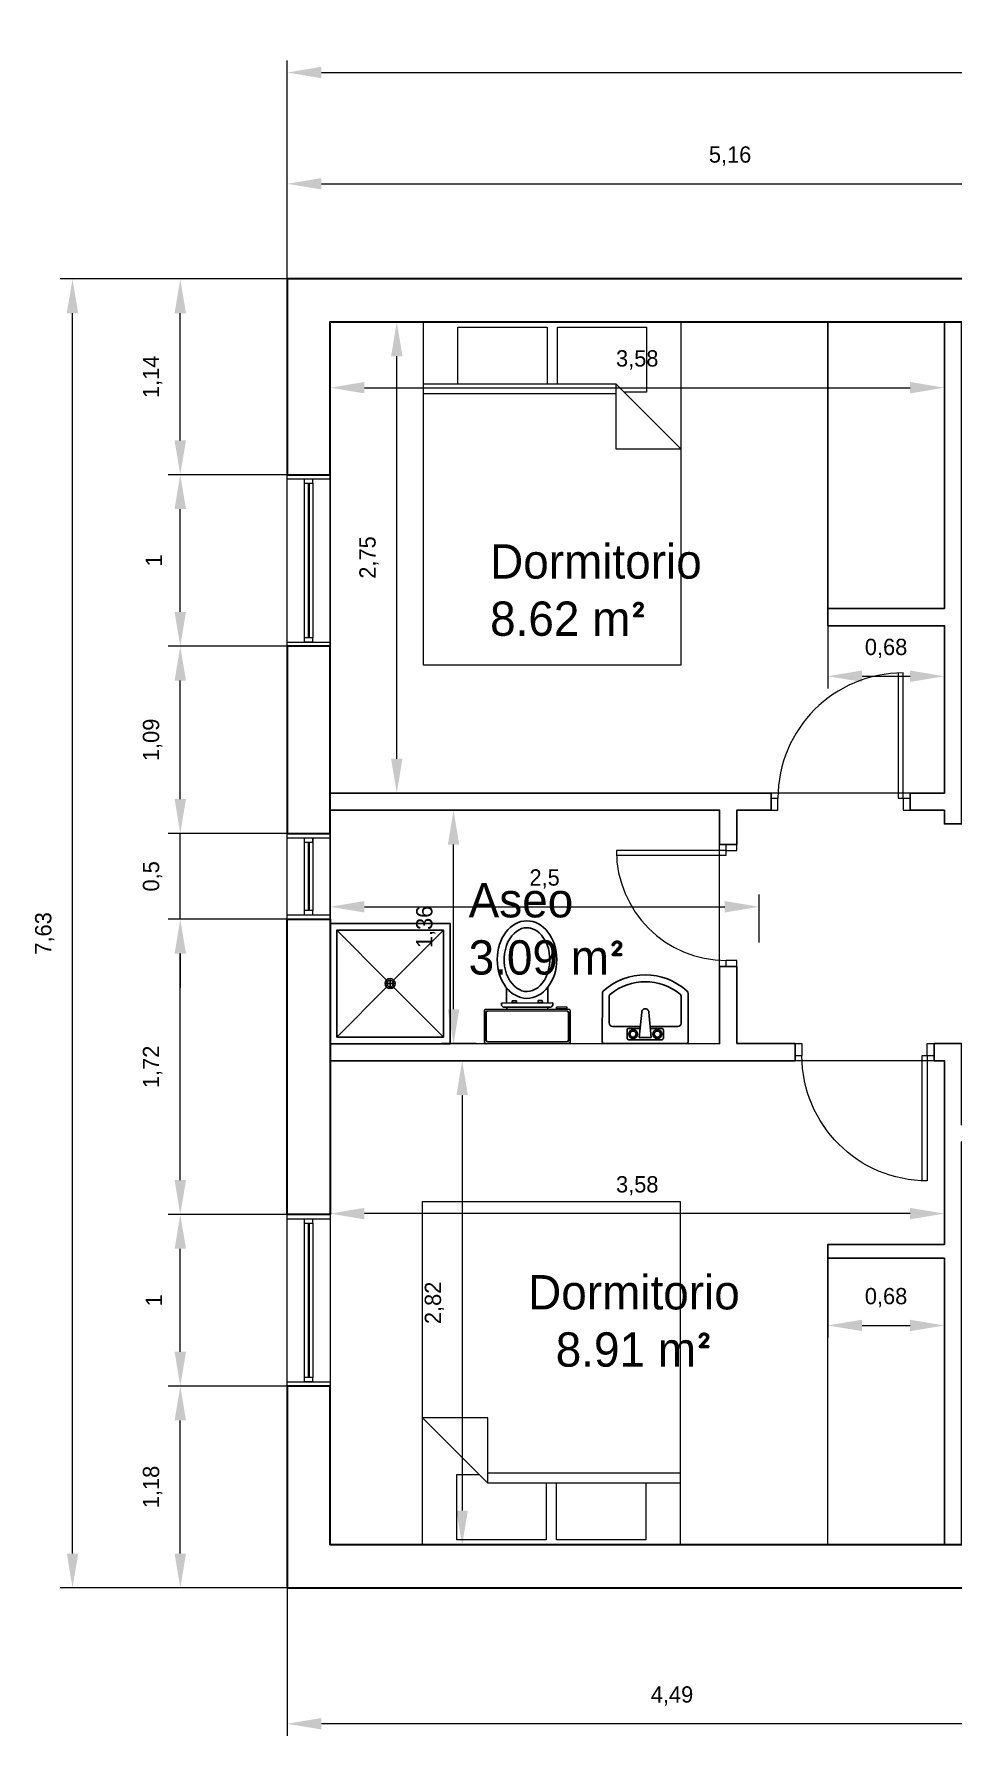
# Model space of a CAD drawing. Header units: millimetres. Extents: x 184.7 to 199.6, y 175 to 184.9.
# Drawn here: x 184.73 to 190.08, y 174.99 to 184.91 of the extents above; entities that cross this region are included whole.
import ezdxf

# ---------------------------------------------------------------- set-up
doc = ezdxf.new("R2010")
doc.units = ezdxf.units.MM
for name, color, linetype, lineweight in [('cotas', 1, 'Continuous', 5), ('ladrilloVisto', 18, 'Continuous', 30), ('Muebles', 6, 'Continuous', 20), ('polilinea', 102, 'Continuous', 5), ('Puertas', 30, 'Continuous', 20), ('Ventanas', 3, 'Continuous', 5)]:
    doc.layers.add(name, color=color, linetype=linetype, lineweight=lineweight)
doc.layers.add('sanitarios', color=140, linetype='Continuous')
doc.layers.add('tabiqueInterior', color=18, linetype='Continuous')
doc.styles.add('ATTR', font='romans.shx', dxfattribs={"width": 0.8, "height": 1.2})
doc.dimstyles.new('ISO-25', dxfattribs={"dimtxt": 0.095, "dimasz": 0.2, "dimexe": 0.071, "dimexo": 0, "dimgap": 0.1065, "dimtad": 1, "dimtoh": 1, "dimtxsty": 'Standard', "dimcen": 1, "dimclrd": 1, "dimclre": 1, "dimclrt": 256, "dimadec": 0, "dimazin": 0, "dimtfac": 1, "dimtmove": 0, "dimatfit": 3, "dimldrblk": 'OBLIQUE', "dimfxl": 1, "dimlwd": 5, "dimlwe": 0, "dimarcsym": 0})

# ---------------------------------------------------------------- blocks, each defined once
blk = doc.blocks.new('ventana 1.00')
for p, q in [((0, -0.075), (0, 0.175)), ((0, 0.175), (1, 0.175)), ((0.025, 0.175), (0.0251, -0.075)), ((0.9749, 0.175), (0.975, -0.075)), ((1, -0.075), (1, 0.175)), ((0.05, 0.075), (0.025, 0.075)), ((0.0251, 0.025), (0.025, 0.075)), ((0.0251, 0.025), (0.05, 0.025)), ((0.95, 0.075), (0.05, 0.075)), ((0.05, 0.025), (0.05, 0.075)), ((0.95, 0.0532), (0.05, 0.0532)), ((0.95, 0.0468), (0.05, 0.0468)), ((0.95, 0.025), (0.05, 0.025)), ((0.95, 0.075), (0.95, 0.025)), ((0.975, 0.075), (0.95, 0.075)), ((0.95, 0.025), (0.975, 0.025)), ((1, -0.075), (0, -0.075))]:
    blk.add_line(p, q)
blk = doc.blocks.new('ventana 0.50')
at = {"layer": 'Ventanas', "ltscale": 0.01}
for p, q in [((0, 0.175), (0.5, 0.175)), ((0, 0.175), (0.0001, -0.075)), ((0.5001, -0.075), (0.5, 0.175)), ((0.475, 0.025), (0.45, 0.025)), ((0.0001, -0.075), (0.5001, -0.075)), ((0.5001, -0.075), (0.4751, -0.075))]:
    blk.add_line(p, q, dxfattribs=at)
at = {"layer": 'Ventanas'}
for p, q in [((0.025, 0.175), (0.0251, -0.075)), ((0.475, 0.1745), (0.4751, -0.075)), ((0.05, 0.075), (0.025, 0.075)), ((0.025, 0.025), (0.05, 0.025)), ((0.45, 0.075), (0.05, 0.075)), ((0.05, 0.025), (0.05, 0.075)), ((0.45, 0.0532), (0.05, 0.0532)), ((0.45, 0.0468), (0.05, 0.0468)), ((0.45, 0.025), (0.05, 0.025)), ((0.45, 0.075), (0.45, 0.025)), ((0.475, 0.075), (0.45, 0.075)), ((0.45, 0.025), (0.475, 0.025))]:
    blk.add_line(p, q, dxfattribs=at)
blk = doc.blocks.new('SERVICIO1')
at = {"layer": 'sanitarios'}
for p, q in [((-0.2132, 0.2299), (-0.202, 0.23)), ((-0.213, 0.1699), (-0.2132, 0.2299)), ((-0.202, 0.23), (-0.2018, 0.1699)), ((-0.1992, -0.2406), (-0.2008, 0.2394)), ((-0.0108, 0.25), (-0.1908, 0.2494)), ((-0.1893, -0.2306), (-0.1907, 0.2294)), ((-0.0208, 0.2399), (-0.1808, 0.2394)), ((-0.0093, -0.23), (-0.0107, 0.23)), ((0.0008, -0.24), (-0.0008, 0.24)), ((-0.2372, 0.1193), (-0.328, 0.1188)), ((-0.2229, 0.1493), (-0.2373, 0.1493)), ((-0.2363, -0.1507), (-0.2373, 0.1493)), ((-0.2129, 0.1393), (-0.2229, 0.1493)), ((-0.2018, 0.1699), (-0.213, 0.1699)), ((-0.2129, 0.1393), (-0.212, -0.1407)), ((-0.2004, 0.1194), (-0.2128, 0.1194)), ((-0.2502, 0.0871), (-0.238, 0.0872)), ((-0.2501, 0.0627), (-0.2502, 0.0871)), ((-0.238, 0.0628), (-0.2501, 0.0627)), ((-0.238, 0.0872), (-0.238, 0.0628)), ((-0.2497, -0.0643), (-0.2497, -0.0887)), ((-0.2375, -0.0643), (-0.2497, -0.0643)), ((-0.2497, -0.0887), (-0.2375, -0.0887)), ((-0.2375, -0.0887), (-0.2375, -0.0643)), ((-0.2364, -0.1207), (-0.3246, -0.1212)), ((-0.222, -0.1507), (-0.2363, -0.1507)), ((-0.222, -0.1507), (-0.212, -0.1407)), ((-0.1996, -0.1206), (-0.2121, -0.1206)), ((-0.0092, -0.25), (-0.1892, -0.2506)), ((-0.0192, -0.2401), (-0.1792, -0.2406))]:
    blk.add_line(p, q, dxfattribs=at)
for centre, start, end in [((-0.1908, 0.2394), 90.18427, 180.18427), ((-0.1807, 0.2294), 90.18427, 180.18427), ((-0.0207, 0.2299), 0.18427, 90.18427), ((-0.0108, 0.24), 0.18427, 90.18427), ((-0.1892, -0.2406), 180.18427, 270.18427), ((-0.1793, -0.2306), 180.18427, 270.18427), ((-0.0193, -0.2301), 270.18427, 0.18427), ((-0.0092, -0.24), 270.18427, 0.18427)]:
    blk.add_arc(centre, 0.01, start, end, dxfattribs=at)
blk.add_ellipse((-0.4893, -0.0025), major_axis=(-0.2259, 0), ratio=0.766867, dxfattribs=at)
blk.add_open_spline([(-0.6752, -0.0025), (-0.6752, -0.0433), (-0.646, -0.0873), (-0.5382, -0.1392), (-0.463, -0.1426), (-0.347, -0.0997), (-0.3102, -0.0568), (-0.2983, 0.0247), (-0.3204, 0.069), (-0.4184, 0.1288), (-0.4924, 0.1388), (-0.6151, 0.1058), (-0.6593, 0.065), (-0.6739, 0.0155), (-0.6752, 0.0064), (-0.6752, -0.0025)], degree=3, knots=[0, 0, 0, 0, 1.010051, 1.010051, 2.020101, 2.020101, 3.030152, 3.030152, 4.040202, 4.040202, 5.050253, 5.050253, 6.060304, 6.060304, 6.283185, 6.283185, 6.283185, 6.283185], dxfattribs=at)
blk = doc.blocks.new('lavamanos')
at = {"layer": 'sanitarios'}
for p, q in [((-0.0097, 0.25), (-0.291, 0.2503)), ((-0.119, 0.2101), (-0.2726, 0.2103)), ((-0.0003, -0.24), (0.0003, 0.24)), ((-0.1, 0.0284), (-0.0998, 0.1901)), ((-0.1002, -0.1899), (-0.1, -0.028)), ((-0.0103, -0.25), (-0.2916, -0.2497)), ((-0.1202, -0.2099), (-0.2731, -0.2097))]:
    blk.add_line(p, q, dxfattribs=at)
blk.add_lwpolyline([(-0.0878, -0.0292), (-0.0878, -0.0963, 0.414214), (-0.0781, -0.106), (-0.0322, -0.106, 0.414214), (-0.0225, -0.0963), (-0.0225, 0.0963, 0.414214), (-0.0322, 0.106), (-0.0781, 0.106, 0.414214), (-0.0878, 0.0963), (-0.0878, 0.0295)], format="xyb", dxfattribs=at)
blk.add_lwpolyline([(-0.1827, 0.0207), (-0.0354, 0.0344), (-0.0354, -0.0344), (-0.1828, -0.0198)], dxfattribs=at)
for centre, radius in [((-0.0551, 0.0705), 0.0257), ((-0.0551, 0.0705), 0.0178), ((-0.0551, -0.0705), 0.0257), ((-0.0551, -0.0705), 0.0178)]:
    blk.add_circle(centre, radius, dxfattribs=at)
for centre, radius, start, end in [((-0.0375, 0), 0.3625, 137.74417, 222.11514), ((-0.0375, 0), 0.3225, 141.01963, 218.83968), ((-0.291, 0.2303), 0.02, 89.92966, 137.74417), ((-0.2727, 0.1903), 0.02, 89.92966, 141.01963), ((-0.1198, 0.1901), 0.02, 359.92966, 89.92966), ((-0.0097, 0.24), 0.01, 359.92966, 89.92966), ((-0.1828, 0.0005), 0.0203, 89.87497, 269.87497), ((-0.1202, -0.1899), 0.02, 269.92966, 359.92966), ((-0.2916, -0.2297), 0.02, 222.11514, 269.92966), ((-0.2731, -0.1897), 0.02, 218.83968, 269.92966), ((-0.0103, -0.24), 0.01, 269.92966, 359.92966)]:
    blk.add_arc(centre, radius, start, end, dxfattribs=at)
blk = doc.blocks.new('Bed - Queen')
at = {"linetype": 'Continuous'}
for p, q in [((0, -80.00003), (0, 0)), ((0, 0), (59.99999, 0)), ((59.99999, 0), (59.99999, -80.00003)), ((7.99999, -1.2), (28.79998, -1.2)), ((7.99999, -14.4), (7.99999, -1.2)), ((28.79998, -1.2), (28.79998, -14.4)), ((31.19999, -1.2), (51.99999, -1.2)), ((31.19999, -14.4), (31.19999, -1.2)), ((51.99999, -1.2), (51.99999, -16.4)), ((0, -14.4), (44.8, -14.4)), ((59.99999, -29.6), (44.8, -14.4)), ((44.8, -14.4), (44.8, -29.6)), ((44.8, -16.8), (0, -16.8)), ((51.99999, -16.4), (46.79936, -16.4)), ((44.8, -29.6), (59.99999, -29.6)), ((59.99999, -80.00003), (0, -80.00003))]:
    blk.add_line(p, q, dxfattribs=at)
blk = doc.blocks.new('36X36 Single Shower Stall PV')
for p, q in [((2, -2), (16.9557, -16.9557)), ((19.0558, -16.9443), (33.9999, -2)), ((2, -34), (16.9402, -19.0598)), ((19, -18), (17, -18)), ((18, -19), (18, -17)), ((19.0635, -19.0634), (33.9999, -34))]:
    blk.add_line(p, q)
for points in [[(0, -36), (0, 0), (35.9999, 0), (35.9999, -36)], [(2, -34), (2, -2), (33.9999, -2), (33.9999, -34)]]:
    blk.add_lwpolyline(points, close=True)
for radius in [1.5, 1]:
    blk.add_circle((18, -18), radius)
at = {"style": 'ATTR', "width": 0.8, "flags": 9}
blk.add_attdef('ESTCODE', (0, 0), '', height=0.000000923, dxfattribs=at)
blk = doc.blocks.new('ducha_36x36-2d-planta')
blk.add_blockref('36X36 Single Shower Stall PV', (235.96, 189.39))
blk = doc.blocks.new('*D28')
at = {"layer": 'cotas', "color": 1, "lineweight": 0, "ltscale": 0.01}
for p, q in [((186.2011, 183.4813), (184.8792, 183.4813)), ((186.2011, 175.8563), (184.8792, 175.8563))]:
    blk.add_line(p, q, dxfattribs=at)
at = {"layer": 'cotas', "color": 1, "lineweight": 5, "ltscale": 0.01}
blk.add_line((184.9502, 176.0563), (184.9502, 183.2813), dxfattribs=at)
at = {"layer": 'cotas', "color": 1, "ltscale": 0.01}
for points in [[(184.9169, 183.2813), (184.9835, 183.2813), (184.9502, 183.4813)], [(184.9169, 176.0563), (184.9835, 176.0563), (184.9502, 175.8563)]]:
    blk.add_solid(points, dxfattribs=at)
at = {"layer": 'Defpoints', "color": 0, "ltscale": 0.01}
for p in [(184.9502, 183.4813), (186.2011, 183.4813), (186.2011, 175.8563)]:
    blk.add_point(p, dxfattribs=at)
at = {"layer": 'cotas', "ltscale": 0.01, "insert": (184.7883, 179.6688), "char_height": 0.095, "attachment_point": 5, "rotation": 90}
blk.add_mtext('7,63', dxfattribs=at)
blk = doc.blocks.new('_Oblique')
at = {"layer": 'ladrilloVisto', "color": 0, "lineweight": -2}
blk.add_line((-0.5, -0.5), (0.5, 0.5), dxfattribs=at)
blk = doc.blocks.new('*D29')
at = {"layer": 'cotas', "color": 1, "lineweight": 0, "ltscale": 0.01}
for p, q in [((186.2011, 177.0313), (185.5073, 177.0313)), ((186.2011, 175.8563), (185.5073, 175.8563))]:
    blk.add_line(p, q, dxfattribs=at)
at = {"layer": 'cotas', "color": 1, "lineweight": 5, "ltscale": 0.01}
blk.add_line((185.5783, 176.0563), (185.5783, 176.8313), dxfattribs=at)
at = {"layer": 'cotas', "color": 1, "ltscale": 0.01}
for points in [[(185.545, 176.8313), (185.6116, 176.8313), (185.5783, 177.0313)], [(185.545, 176.0563), (185.6116, 176.0563), (185.5783, 175.8563)]]:
    blk.add_solid(points, dxfattribs=at)
at = {"layer": 'Defpoints', "color": 0, "ltscale": 0.01}
for p in [(185.5783, 177.0313), (186.2011, 177.0313), (186.2011, 175.8563)]:
    blk.add_point(p, dxfattribs=at)
at = {"layer": 'cotas', "ltscale": 0.01, "insert": (185.4164, 176.4438), "char_height": 0.095, "attachment_point": 5, "rotation": 90}
blk.add_mtext('1,18', dxfattribs=at)
blk = doc.blocks.new('*D30')
at = {"layer": 'cotas', "color": 1, "lineweight": 0, "ltscale": 0.01}
for p, q in [((186.2011, 178.0313), (185.5073, 178.0313)), ((186.2011, 177.0313), (185.5073, 177.0313))]:
    blk.add_line(p, q, dxfattribs=at)
at = {"layer": 'cotas', "color": 1, "lineweight": 5, "ltscale": 0.01}
blk.add_line((185.5783, 177.2313), (185.5783, 177.8313), dxfattribs=at)
at = {"layer": 'cotas', "color": 1, "ltscale": 0.01}
for points in [[(185.545, 177.8313), (185.6116, 177.8313), (185.5783, 178.0313)], [(185.545, 177.2313), (185.6116, 177.2313), (185.5783, 177.0313)]]:
    blk.add_solid(points, dxfattribs=at)
at = {"layer": 'Defpoints', "color": 0, "ltscale": 0.01}
for p in [(185.5783, 178.0313), (186.2011, 178.0313), (186.2011, 177.0313)]:
    blk.add_point(p, dxfattribs=at)
at = {"layer": 'cotas', "ltscale": 0.01, "insert": (185.4243, 177.5313), "char_height": 0.095, "attachment_point": 5, "rotation": 90}
blk.add_mtext('1', dxfattribs=at)
blk = doc.blocks.new('*D31')
at = {"layer": 'cotas', "color": 1, "lineweight": 0, "ltscale": 0.01}
for p, q in [((186.2011, 179.7513), (185.5073, 179.7513)), ((186.2011, 178.0313), (185.5073, 178.0313))]:
    blk.add_line(p, q, dxfattribs=at)
at = {"layer": 'cotas', "color": 1, "lineweight": 5, "ltscale": 0.01}
blk.add_line((185.5783, 178.2313), (185.5783, 179.5513), dxfattribs=at)
at = {"layer": 'cotas', "color": 1, "ltscale": 0.01}
for points in [[(185.545, 179.5513), (185.6116, 179.5513), (185.5783, 179.7513)], [(185.545, 178.2313), (185.6116, 178.2313), (185.5783, 178.0313)]]:
    blk.add_solid(points, dxfattribs=at)
at = {"layer": 'Defpoints', "color": 0, "ltscale": 0.01}
for p in [(185.5783, 179.7513), (186.2011, 179.7513), (186.2011, 178.0313)]:
    blk.add_point(p, dxfattribs=at)
at = {"layer": 'cotas', "ltscale": 0.01, "insert": (185.4164, 178.8913), "char_height": 0.095, "attachment_point": 5, "rotation": 90}
blk.add_mtext('1,72', dxfattribs=at)
blk = doc.blocks.new('*D32')
at = {"layer": 'cotas', "color": 1, "lineweight": 5, "ltscale": 0.01}
for p, q in [((185.5783, 180.4513), (185.5783, 180.6513)), ((185.5783, 179.7513), (185.5783, 180.2513)), ((185.5783, 179.5513), (185.5783, 179.3513))]:
    blk.add_line(p, q, dxfattribs=at)
at = {"layer": 'cotas', "color": 1, "lineweight": 0, "ltscale": 0.01}
for p, q in [((186.2011, 180.2513), (185.5073, 180.2513)), ((186.2011, 179.7513), (185.5073, 179.7513))]:
    blk.add_line(p, q, dxfattribs=at)
at = {"layer": 'cotas', "color": 1, "ltscale": 0.01}
for points in [[(185.545, 180.4513), (185.6116, 180.4513), (185.5783, 180.2513)], [(185.545, 179.5513), (185.6116, 179.5513), (185.5783, 179.7513)]]:
    blk.add_solid(points, dxfattribs=at)
at = {"layer": 'Defpoints', "color": 0, "ltscale": 0.01}
for p in [(185.5783, 180.2513), (186.2011, 180.2513), (186.2011, 179.7513)]:
    blk.add_point(p, dxfattribs=at)
at = {"layer": 'cotas', "ltscale": 0.01, "insert": (185.4164, 180.0013), "char_height": 0.095, "attachment_point": 5, "rotation": 90}
blk.add_mtext('0,5', dxfattribs=at)
blk = doc.blocks.new('*D33')
at = {"layer": 'cotas', "color": 1, "lineweight": 0, "ltscale": 0.01}
for p, q in [((186.2011, 181.3413), (185.5073, 181.3413)), ((186.2011, 180.2513), (185.5073, 180.2513))]:
    blk.add_line(p, q, dxfattribs=at)
at = {"layer": 'cotas', "color": 1, "lineweight": 5, "ltscale": 0.01}
blk.add_line((185.5783, 180.4513), (185.5783, 181.1413), dxfattribs=at)
at = {"layer": 'cotas', "color": 1, "ltscale": 0.01}
for points in [[(185.545, 181.1413), (185.6116, 181.1413), (185.5783, 181.3413)], [(185.545, 180.4513), (185.6116, 180.4513), (185.5783, 180.2513)]]:
    blk.add_solid(points, dxfattribs=at)
at = {"layer": 'Defpoints', "color": 0, "ltscale": 0.01}
for p in [(185.5783, 181.3413), (186.2011, 181.3413), (186.2011, 180.2513)]:
    blk.add_point(p, dxfattribs=at)
at = {"layer": 'cotas', "ltscale": 0.01, "insert": (185.4164, 180.7963), "char_height": 0.095, "attachment_point": 5, "rotation": 90}
blk.add_mtext('1,09', dxfattribs=at)
blk = doc.blocks.new('*D34')
at = {"layer": 'cotas', "color": 1, "lineweight": 0, "ltscale": 0.01}
for p, q in [((186.2011, 182.3413), (185.5073, 182.3413)), ((186.2011, 181.3413), (185.5073, 181.3413))]:
    blk.add_line(p, q, dxfattribs=at)
at = {"layer": 'cotas', "color": 1, "lineweight": 5, "ltscale": 0.01}
blk.add_line((185.5783, 181.5413), (185.5783, 182.1413), dxfattribs=at)
at = {"layer": 'cotas', "color": 1, "ltscale": 0.01}
for points in [[(185.545, 182.1413), (185.6116, 182.1413), (185.5783, 182.3413)], [(185.545, 181.5413), (185.6116, 181.5413), (185.5783, 181.3413)]]:
    blk.add_solid(points, dxfattribs=at)
at = {"layer": 'Defpoints', "color": 0, "ltscale": 0.01}
for p in [(185.5783, 182.3413), (186.2011, 182.3413), (186.2011, 181.3413)]:
    blk.add_point(p, dxfattribs=at)
at = {"layer": 'cotas', "ltscale": 0.01, "insert": (185.4243, 181.8413), "char_height": 0.095, "attachment_point": 5, "rotation": 90}
blk.add_mtext('1', dxfattribs=at)
blk = doc.blocks.new('*D35')
at = {"layer": 'cotas', "color": 1, "lineweight": 0, "ltscale": 0.01}
for p, q in [((186.2011, 183.4813), (185.5073, 183.4813)), ((186.2011, 182.3413), (185.5073, 182.3413))]:
    blk.add_line(p, q, dxfattribs=at)
at = {"layer": 'cotas', "color": 1, "lineweight": 5, "ltscale": 0.01}
blk.add_line((185.5783, 182.5413), (185.5783, 183.2813), dxfattribs=at)
at = {"layer": 'cotas', "color": 1, "ltscale": 0.01}
for points in [[(185.545, 183.2813), (185.6116, 183.2813), (185.5783, 183.4813)], [(185.545, 182.5413), (185.6116, 182.5413), (185.5783, 182.3413)]]:
    blk.add_solid(points, dxfattribs=at)
at = {"layer": 'Defpoints', "color": 0, "ltscale": 0.01}
for p in [(185.5783, 183.4813), (186.2011, 183.4813), (186.2011, 182.3413)]:
    blk.add_point(p, dxfattribs=at)
at = {"layer": 'cotas', "ltscale": 0.01, "insert": (185.4164, 182.9113), "char_height": 0.095, "attachment_point": 5, "rotation": 90}
blk.add_mtext('1,14', dxfattribs=at)
blk = doc.blocks.new('*D36')
at = {"layer": 'cotas', "color": 1, "lineweight": 0, "ltscale": 0.01}
for p, q in [((186.2011, 183.4813), (186.2011, 184.7551)), ((196.6264, 183.4813), (196.6264, 184.7551))]:
    blk.add_line(p, q, dxfattribs=at)
at = {"layer": 'cotas', "color": 1, "lineweight": 5, "ltscale": 0.01}
blk.add_line((186.4011, 184.6841), (196.4264, 184.6841), dxfattribs=at)
at = {"layer": 'cotas', "color": 1, "ltscale": 0.01}
for points in [[(186.4011, 184.7174), (186.4011, 184.6507), (186.2011, 184.6841)], [(196.4264, 184.7174), (196.4264, 184.6507), (196.6264, 184.6841)]]:
    blk.add_solid(points, dxfattribs=at)
at = {"layer": 'Defpoints', "color": 0, "ltscale": 0.01}
for p in [(196.6264, 184.6841), (186.2011, 183.4813), (196.6264, 183.4813)]:
    blk.add_point(p, dxfattribs=at)
at = {"layer": 'cotas', "ltscale": 0.01, "insert": (191.4138, 184.846), "char_height": 0.095, "attachment_point": 5}
blk.add_mtext('10,43', dxfattribs=at)
blk = doc.blocks.new('*D37')
at = {"layer": 'cotas', "color": 1, "lineweight": 0, "ltscale": 0.01}
for p, q in [((186.2011, 183.4813), (186.2011, 184.1068)), ((191.3637, 183.4813), (191.3637, 184.1068))]:
    blk.add_line(p, q, dxfattribs=at)
at = {"layer": 'cotas', "color": 1, "lineweight": 5, "ltscale": 0.01}
blk.add_line((186.4011, 184.0358), (191.1637, 184.0358), dxfattribs=at)
at = {"layer": 'cotas', "color": 1, "ltscale": 0.01}
for points in [[(186.4011, 184.0691), (186.4011, 184.0024), (186.2011, 184.0358)], [(191.1637, 184.0691), (191.1637, 184.0024), (191.3637, 184.0358)]]:
    blk.add_solid(points, dxfattribs=at)
at = {"layer": 'Defpoints', "color": 0, "ltscale": 0.01}
for p in [(191.3637, 184.0358), (186.2011, 183.4813), (191.3637, 183.4813)]:
    blk.add_point(p, dxfattribs=at)
at = {"layer": 'cotas', "ltscale": 0.01, "insert": (188.7824, 184.1977), "char_height": 0.095, "attachment_point": 5}
blk.add_mtext('5,16', dxfattribs=at)
blk = doc.blocks.new('*D50')
at = {"layer": 'cotas', "color": 1, "lineweight": 0, "ltscale": 0.01}
for p, q in [((186.2011, 175.8563), (186.2011, 174.9933)), ((190.6865, 175.8563), (190.6865, 174.9933))]:
    blk.add_line(p, q, dxfattribs=at)
at = {"layer": 'cotas', "color": 1, "lineweight": 5, "ltscale": 0.01}
blk.add_line((190.4865, 175.0643), (186.4011, 175.0643), dxfattribs=at)
at = {"layer": 'cotas', "color": 1, "ltscale": 0.01}
for points in [[(186.4011, 175.0977), (186.4011, 175.031), (186.2011, 175.0643)], [(190.4865, 175.0977), (190.4865, 175.031), (190.6865, 175.0643)]]:
    blk.add_solid(points, dxfattribs=at)
at = {"layer": 'Defpoints', "color": 0, "ltscale": 0.01}
for p in [(186.2011, 175.8563), (190.6865, 175.8563), (186.2011, 175.0643)]:
    blk.add_point(p, dxfattribs=at)
at = {"layer": 'cotas', "ltscale": 0.01, "insert": (188.4438, 175.2263), "char_height": 0.095, "attachment_point": 5}
blk.add_mtext('4,49', dxfattribs=at)
blk = doc.blocks.new('P. habit')
for p, q in [((-0.07, -0.07), (-0.07, 0)), ((0, 0), (-0.07, 0)), ((0, -0.04), (0, 0)), ((-0.07, -0.04), (-0.8, -0.04)), ((-0.8, -0.04), (-0.7988, -0.07)), ((-0.7988, -0.07), (-0.07, -0.07)), ((-0.07, -0.04), (0, -0.04)), ((0, -0.77), (-0.07, -0.77)), ((-0.07, -0.81), (-0.07, -0.77)), ((0, -0.81), (0, -0.77)), ((-0.07, -0.81), (0, -0.81))]:
    blk.add_line(p, q)
blk.add_arc((-0.07, -0.04), 0.73, 180, 270)
blk = doc.blocks.new('P. baño')
for p, q in [((-0.0614, -0.0613), (-0.0614, 0)), ((0, 0), (-0.0614, 0)), ((0, -0.0351), (0, 0)), ((-0.0614, -0.0351), (-0.7012, -0.0351)), ((-0.7012, -0.0351), (-0.7002, -0.0613)), ((-0.7002, -0.0613), (-0.0614, -0.0613)), ((-0.0614, -0.0351), (0, -0.0351)), ((0, -0.6749), (-0.0614, -0.6749)), ((-0.0614, -0.71), (-0.0614, -0.6749)), ((0, -0.71), (0, -0.6749)), ((-0.0614, -0.71), (0, -0.71))]:
    blk.add_line(p, q)
blk.add_arc((-0.0614, -0.0351), 0.6399, 180, 270)
blk = doc.blocks.new('armarioEmpotrado')
at = {"layer": 'Muebles'}
blk.add_line((188.8983, 176.5586), (188.8983, 178.2286), dxfattribs=at)
at = {"layer": 'Muebles', "ltscale": 0.01}
for p, q in [((188.8983, 178.2286), (189.5783, 178.2286)), ((189.5783, 178.2286), (189.5783, 176.5586)), ((189.5783, 176.5586), (188.8983, 176.5586))]:
    blk.add_line(p, q, dxfattribs=at)
blk = doc.blocks.new('*D57')
at = {"layer": 'cotas', "color": 1, "lineweight": 0, "ltscale": 0.01}
for p, q in [((186.4511, 182.7863), (186.4511, 182.919)), ((190.0311, 182.7863), (190.0311, 182.919))]:
    blk.add_line(p, q, dxfattribs=at)
at = {"layer": 'cotas', "color": 1, "lineweight": 5, "ltscale": 0.01}
blk.add_line((186.6511, 182.848), (189.8311, 182.848), dxfattribs=at)
at = {"layer": 'cotas', "color": 1, "ltscale": 0.01}
for points in [[(186.6511, 182.8813), (186.6511, 182.8147), (186.4511, 182.848)], [(189.8311, 182.8813), (189.8311, 182.8147), (190.0311, 182.848)]]:
    blk.add_solid(points, dxfattribs=at)
at = {"layer": 'Defpoints', "color": 0, "ltscale": 0.01}
for p in [(190.0311, 182.848), (186.4511, 182.7863), (190.0311, 182.7863)]:
    blk.add_point(p, dxfattribs=at)
at = {"layer": 'cotas', "ltscale": 0.01, "insert": (188.2411, 183.0099), "char_height": 0.095, "attachment_point": 5}
blk.add_mtext('3,58', dxfattribs=at)
blk = doc.blocks.new('*D58')
at = {"layer": 'cotas', "color": 1, "lineweight": 0, "ltscale": 0.01}
for p, q in [((186.8399, 183.2313), (186.7689, 183.2313)), ((186.8399, 180.4863), (186.7689, 180.4863))]:
    blk.add_line(p, q, dxfattribs=at)
at = {"layer": 'cotas', "color": 1, "lineweight": 5, "ltscale": 0.01}
blk.add_line((186.8399, 180.6863), (186.8399, 183.0313), dxfattribs=at)
at = {"layer": 'cotas', "color": 1, "ltscale": 0.01}
for points in [[(186.8065, 183.0313), (186.8732, 183.0313), (186.8399, 183.2313)], [(186.8065, 180.6863), (186.8732, 180.6863), (186.8399, 180.4863)]]:
    blk.add_solid(points, dxfattribs=at)
at = {"layer": 'Defpoints', "color": 0, "ltscale": 0.01}
for p in [(186.8399, 183.2313), (186.8399, 183.2313), (186.8399, 180.4863)]:
    blk.add_point(p, dxfattribs=at)
at = {"layer": 'cotas', "ltscale": 0.01, "insert": (186.678, 181.8588), "char_height": 0.095, "attachment_point": 5, "rotation": 90}
blk.add_mtext('2,75', dxfattribs=at)
blk = doc.blocks.new('*D59')
at = {"layer": 'cotas', "color": 1, "lineweight": 0, "ltscale": 0.01}
for p, q in [((189.3511, 181.4613), (189.3511, 181.0962)), ((190.0311, 181.4613), (190.0311, 181.0962))]:
    blk.add_line(p, q, dxfattribs=at)
at = {"layer": 'cotas', "color": 1, "lineweight": 5, "ltscale": 0.01}
blk.add_line((189.5511, 181.1672), (189.8311, 181.1672), dxfattribs=at)
at = {"layer": 'cotas', "color": 1, "ltscale": 0.01}
for points in [[(189.5511, 181.2005), (189.5511, 181.1339), (189.3511, 181.1672)], [(189.8311, 181.2005), (189.8311, 181.1339), (190.0311, 181.1672)]]:
    blk.add_solid(points, dxfattribs=at)
at = {"layer": 'Defpoints', "color": 0, "ltscale": 0.01}
for p in [(189.3511, 181.4613), (190.0311, 181.4613), (190.0311, 181.1672)]:
    blk.add_point(p, dxfattribs=at)
at = {"layer": 'cotas', "ltscale": 0.01, "insert": (189.6911, 181.3291), "char_height": 0.095, "attachment_point": 5}
blk.add_mtext('0,68', dxfattribs=at)
blk = doc.blocks.new('*D60')
at = {"layer": 'cotas', "color": 1, "lineweight": 0, "ltscale": 0.01}
for p, q in [((186.4511, 180.0014), (186.4511, 179.7529)), ((188.9515, 179.6163), (188.9515, 179.8949))]:
    blk.add_line(p, q, dxfattribs=at)
at = {"layer": 'cotas', "color": 1, "lineweight": 5, "ltscale": 0.01}
blk.add_line((186.6511, 179.8239), (188.7515, 179.8239), dxfattribs=at)
at = {"layer": 'cotas', "color": 1, "ltscale": 0.01}
for points in [[(186.6511, 179.8573), (186.6511, 179.7906), (186.4511, 179.8239)], [(188.7515, 179.8573), (188.7515, 179.7906), (188.9515, 179.8239)]]:
    blk.add_solid(points, dxfattribs=at)
at = {"layer": 'Defpoints', "color": 0, "ltscale": 0.01}
for p in [(186.4511, 180.0014), (188.9515, 179.8239), (188.9515, 179.6163)]:
    blk.add_point(p, dxfattribs=at)
at = {"layer": 'cotas', "ltscale": 0.01, "insert": (187.7013, 179.9858), "char_height": 0.095, "attachment_point": 5}
blk.add_mtext('2,5', dxfattribs=at)
blk = doc.blocks.new('*D61')
at = {"layer": 'cotas', "color": 1, "lineweight": 0, "ltscale": 0.01}
for p, q in [((187.3018, 180.3863), (187.0998, 180.3863)), ((187.3018, 179.0266), (187.0998, 179.0266))]:
    blk.add_line(p, q, dxfattribs=at)
at = {"layer": 'cotas', "color": 1, "lineweight": 5, "ltscale": 0.01}
blk.add_line((187.1708, 179.2266), (187.1708, 180.1863), dxfattribs=at)
at = {"layer": 'cotas', "color": 1, "ltscale": 0.01}
for points in [[(187.1374, 180.1863), (187.2041, 180.1863), (187.1708, 180.3863)], [(187.1374, 179.2266), (187.2041, 179.2266), (187.1708, 179.0266)]]:
    blk.add_solid(points, dxfattribs=at)
at = {"layer": 'Defpoints', "color": 0, "ltscale": 0.01}
for p in [(187.1708, 180.3863), (187.3018, 180.3863), (187.3018, 179.0266)]:
    blk.add_point(p, dxfattribs=at)
at = {"layer": 'cotas', "ltscale": 0.01, "insert": (187.0089, 179.7065), "char_height": 0.095, "attachment_point": 5, "rotation": 90}
blk.add_mtext('1,36', dxfattribs=at)
blk = doc.blocks.new('*D62')
at = {"layer": 'cotas', "color": 1, "lineweight": 0, "ltscale": 0.01}
for p, q in [((186.4511, 178.0364), (186.4511, 178.1074)), ((190.0311, 178.0364), (190.0311, 177.9654))]:
    blk.add_line(p, q, dxfattribs=at)
at = {"layer": 'cotas', "color": 1, "lineweight": 5, "ltscale": 0.01}
blk.add_line((189.8311, 178.0364), (186.6511, 178.0364), dxfattribs=at)
at = {"layer": 'cotas', "color": 1, "ltscale": 0.01}
for points in [[(186.6511, 178.0697), (186.6511, 178.003), (186.4511, 178.0364)], [(189.8311, 178.0697), (189.8311, 178.003), (190.0311, 178.0364)]]:
    blk.add_solid(points, dxfattribs=at)
at = {"layer": 'Defpoints', "color": 0, "ltscale": 0.01}
for p in [(186.4511, 178.0364), (186.4511, 178.0364), (190.0311, 178.0364)]:
    blk.add_point(p, dxfattribs=at)
at = {"layer": 'cotas', "ltscale": 0.01, "insert": (188.2411, 178.1983), "char_height": 0.095, "attachment_point": 5}
blk.add_mtext('3,58', dxfattribs=at)
blk = doc.blocks.new('*D63')
at = {"layer": 'cotas', "color": 1, "lineweight": 0, "ltscale": 0.01}
for p, q in [((187.2209, 178.9265), (187.1499, 178.9265)), ((187.2209, 176.1063), (187.1499, 176.1063))]:
    blk.add_line(p, q, dxfattribs=at)
at = {"layer": 'cotas', "color": 1, "lineweight": 5, "ltscale": 0.01}
blk.add_line((187.2209, 178.7265), (187.2209, 176.3063), dxfattribs=at)
at = {"layer": 'cotas', "color": 1, "ltscale": 0.01}
for points in [[(187.1876, 178.7265), (187.2543, 178.7265), (187.2209, 178.9265)], [(187.1876, 176.3063), (187.2543, 176.3063), (187.2209, 176.1063)]]:
    blk.add_solid(points, dxfattribs=at)
at = {"layer": 'Defpoints', "color": 0, "ltscale": 0.01}
for p in [(187.2209, 178.9265), (187.2209, 176.1063), (187.2209, 176.1063)]:
    blk.add_point(p, dxfattribs=at)
at = {"layer": 'cotas', "ltscale": 0.01, "insert": (187.059, 177.5164), "char_height": 0.095, "attachment_point": 5, "rotation": 90}
blk.add_mtext('2,82', dxfattribs=at)
blk = doc.blocks.new('*D64')
at = {"layer": 'cotas', "color": 1, "lineweight": 0, "ltscale": 0.01}
for p, q in [((189.3511, 177.7763), (189.3511, 177.314)), ((190.0311, 177.7763), (190.0311, 177.314))]:
    blk.add_line(p, q, dxfattribs=at)
at = {"layer": 'cotas', "color": 1, "lineweight": 5, "ltscale": 0.01}
blk.add_line((189.5511, 177.385), (189.8311, 177.385), dxfattribs=at)
at = {"layer": 'cotas', "color": 1, "ltscale": 0.01}
for points in [[(189.5511, 177.4183), (189.5511, 177.3517), (189.3511, 177.385)], [(189.8311, 177.4183), (189.8311, 177.3517), (190.0311, 177.385)]]:
    blk.add_solid(points, dxfattribs=at)
at = {"layer": 'Defpoints', "color": 0, "ltscale": 0.01}
for p in [(189.3511, 177.7763), (190.0311, 177.7763), (190.0311, 177.385)]:
    blk.add_point(p, dxfattribs=at)
at = {"layer": 'cotas', "ltscale": 0.01, "insert": (189.6911, 177.5469), "char_height": 0.095, "attachment_point": 5}
blk.add_mtext('0,68', dxfattribs=at)

msp = doc.modelspace()

# ---------------------------------------------------------------- linework, layer by layer
at = {"layer": 'ladrilloVisto', "ltscale": 0.01}
for points in [[(186.2011, 183.4813), (186.2011, 182.3413), (186.4511, 182.3413), (186.4511, 183.2313), (191.3637, 183.2313), (191.3637, 183.4813), (186.2011, 183.4813)], [(186.4511, 180.2513), (186.4511, 181.3413), (186.2011, 181.3413), (186.2011, 180.2513), (186.4511, 180.2513)], [(186.4511, 178.0313), (186.2011, 178.0313), (186.2011, 179.7513), (186.4511, 179.7513), (186.4511, 178.0313)]]:
    msp.add_lwpolyline(points, dxfattribs=at)
at = {"layer": 'ladrilloVisto'}
msp.add_lwpolyline([(186.4511, 177.0313), (186.2011, 177.0313), (186.2011, 175.8563), (190.6864, 175.8563), (190.6864, 176.1063), (186.4511, 176.1063)], close=True, dxfattribs=at)
at = {"layer": 'polilinea'}
for points in [[(186.4511, 183.2313), (189.3511, 183.2313), (189.3511, 182.2468), (189.3511, 181.5613), (189.3511, 181.4613), (190.0311, 181.4613), (190.0311, 180.4863), (186.4511, 180.4863), (186.4511, 183.2313)], [(186.4511, 180.3863), (186.4511, 179.0263), (188.7211, 179.0271), (188.7211, 180.3863), (186.4511, 180.3863)]]:
    msp.add_lwpolyline(points, dxfattribs=at)
msp.add_lwpolyline([(189.0247, 178.9271), (186.4511, 178.9262), (186.4511, 176.1063), (189.3511, 176.1063), (189.3511, 177.5451), (189.3511, 177.7763), (189.3511, 177.8563), (190.0311, 177.8563), (190.0311, 178.9272), (189.0247, 178.9271)], close=True, dxfattribs=at)
at = {"layer": 'tabiqueInterior'}
for points in [[(190.0311, 180.3063), (190.0311, 180.3863), (189.8311, 180.3863), (189.8311, 180.4863), (190.0311, 180.4863), (190.0311, 181.4613), (189.3511, 181.4613), (189.3511, 181.5613), (190.0311, 181.5613), (190.0311, 183.2313), (190.1311, 183.2313), (190.1311, 180.3063), (190.0311, 180.3063), (190.1011, 180.3063)], [(188.8211, 179.0271), (189.1611, 179.0272), (189.1611, 178.9271), (186.4511, 178.9262), (186.4511, 179.0263), (188.7211, 179.0271), (188.7211, 179.4763), (188.8211, 179.4763), (188.8211, 179.0271)], [(191.9651, 178.2543), (191.9651, 178.7763), (191.8651, 178.7763), (191.8651, 178.5543), (190.1311, 178.5543), (190.1311, 179.0272), (189.9711, 179.0272), (189.9711, 178.9272), (190.0311, 178.9272), (190.0311, 177.8563), (189.3511, 177.8563), (189.3511, 177.7763), (190.0311, 177.7763), (190.0311, 176.1063), (190.1311, 176.1063), (190.1311, 178.4543), (191.8651, 178.4543), (191.8651, 178.2543), (191.9651, 178.2543), (191.8737, 178.2543)]]:
    msp.add_lwpolyline(points, dxfattribs=at)
at = {"layer": 'tabiqueInterior', "ltscale": 0.01}
msp.add_lwpolyline([(189.0165, 180.3863), (188.8211, 180.3863), (189.0211, 180.3863), (189.0211, 180.4863), (186.4511, 180.4863), (186.4511, 180.3863), (188.7211, 180.3863), (188.7211, 180.1863), (188.8211, 180.1863), (188.8211, 180.3863)], dxfattribs=at)

# ---------------------------------------------------------------- block references
at = {"layer": 'Muebles', "xscale": 0.02500000416666736, "yscale": 0.02500000416666736, "zscale": 0.02500000416666736}
msp.add_blockref('Bed - Queen', (186.9957, 183.2313), dxfattribs=at)
at = {"layer": 'Muebles'}
for p in [(0.4528, 5.0027), (0.4528, -0.4523)]:
    msp.add_blockref('armarioEmpotrado', p, dxfattribs=at)
at = {"layer": 'Muebles', "xscale": 0.02500000416666736, "yscale": 0.02500000416666736, "zscale": 0.02500000416666736, "rotation": 180}
msp.add_blockref('Bed - Queen', (188.4903, 176.1063), dxfattribs=at)
at = {"layer": 'Puertas'}
for name, p, rotation in [('P. habit', (189.8311, 180.3863), 270), ('ventana 0.50', (186.3761, 179.7513), 90)]:
    msp.add_blockref(name, p, dxfattribs=dict(at, rotation=rotation))
at = {"layer": 'Puertas', "ltscale": 0.01}
msp.add_blockref('P. baño', (188.8211, 180.1863), dxfattribs=at)
at = {"layer": 'Puertas', "xscale": -1, "rotation": 270}
msp.add_blockref('P. habit', (189.9711, 179.0272), dxfattribs=at)
at = {"layer": 'sanitarios', "ltscale": 0.01, "xscale": 0.01944449832100619, "yscale": 0.01944449832100619, "zscale": 0.01944449832100619}
msp.add_blockref('ducha_36x36-2d-planta', (181.8629, 176.0438), dxfattribs=at)
at = {"layer": 'sanitarios', "rotation": 270}
for name, p in [('SERVICIO1', (187.6009, 179.027)), ('lavamanos', (188.2876, 179.027))]:
    msp.add_blockref(name, p, dxfattribs=at)
at = {"layer": 'Ventanas', "rotation": 90}
for p in [(186.3761, 181.3413), (186.3761, 177.0313)]:
    msp.add_blockref('ventana 1.00', p, dxfattribs=at)

# ---------------------------------------------------------------- texts
at = {"layer": 'polilinea', "ltscale": 0.01, "char_height": 0.2}
for s, insert, attachment_point in [('Dormitorio\\P8.62 m{\\fISOCPEUR|b0|i0|c0|p34;²}', (187.3836, 181.9358), 1), ('Aseo\\P3.09 m{\\fISOCPEUR|b0|i0|c0|p34;²}', (187.2586, 179.9622), 1), ('Dormitorio\\P8.91 m{\\fISOCPEUR|b0|i0|c0|p34;²}', (188.2219, 177.4101), 5)]:
    msp.add_mtext(s, dxfattribs=dict(at, insert=insert, attachment_point=attachment_point))

# ---------------------------------------------------------------- dimensions: what is measured, and where the dimension line sits
at = {"layer": 'cotas', "ltscale": 0.01}
for base, p1, p2, picture, middle in [((196.6264, 184.6841), (186.2011, 183.4813), (196.6264, 183.4813), '*D36', (191.4138, 184.846)), ((191.3637, 184.0358), (186.2011, 183.4813), (191.3637, 183.4813), '*D37', (188.7824, 184.1977)), ((190.0311, 182.848), (186.4511, 182.7863), (190.0311, 182.7863), '*D57', (188.2411, 183.0099)), ((190.0311, 181.1672), (189.3511, 181.4613), (190.0311, 181.4613), '*D59', (189.6911, 181.3291)), ((188.9515, 179.8239), (186.4511, 180.0014), (188.9515, 179.6163), '*D60', (187.7013, 179.9858)), ((186.4511, 178.0364), (190.0311, 178.0364), (186.4511, 178.0364), '*D62', (188.2411, 178.1983)), ((190.0311, 177.385), (189.3511, 177.7763), (190.0311, 177.7763), '*D64', (189.6911, 177.5469))]:
    dim = msp.add_linear_dim(base=base, p1=p1, p2=p2, dimstyle='ISO-25', dxfattribs=at)
    dim.commit()
    dim.dimension.update_dxf_attribs({"geometry": picture, "text_midpoint": middle})
for base, p1, p2, picture, middle in [((184.9502118, 183.4813362), (186.2010968, 175.8563359), (186.2010968, 183.4813362), '*D28', (184.7882952, 179.668836)), ((186.83987534, 183.23133588), (186.83987548, 180.48633586), (186.83987534, 183.23133588), '*D58', (186.67795867, 181.85883587)), ((187.1708, 180.3863), (187.3018, 179.0266), (187.3018, 180.3863), '*D61', (187.0089, 179.7065)), ((187.2209, 176.1063), (187.2209, 178.9265), (187.2209, 176.1063), '*D63', (187.059, 177.5164)), ((185.5782993344, 177.0313358602), (186.2010967734, 175.8563358602), (186.2010967734, 177.0313358602), '*D29', (185.4163826677, 176.4438358602))]:
    dim = msp.add_linear_dim(base=base, p1=p1, p2=p2, angle=90, dimstyle='ISO-25', dxfattribs=at)
    dim.commit()
    dim.dimension.update_dxf_attribs({"geometry": picture, "text_midpoint": middle})
for base, p1, p2, picture, middle in [((185.5783, 183.4813), (186.2011, 182.3413), (186.2011, 183.4813), '*D35', (185.4164, 182.9113)), ((185.5783, 182.3413), (186.2011, 181.3413), (186.2011, 182.3413), '*D34', (185.4243, 181.8413)), ((185.5783, 181.3413), (186.2011, 180.2513), (186.2011, 181.3413), '*D33', (185.4164, 180.7963)), ((185.5783, 180.2513), (186.2011, 179.7513), (186.2011, 180.2513), '*D32', (185.4164, 180.0013)), ((185.5783, 179.7513), (186.2011, 178.0313), (186.2011, 179.7513), '*D31', (185.4164, 178.8913)), ((185.5783, 178.0313), (186.2011, 177.0313), (186.2011, 178.0313), '*D30', (185.4243, 177.5313))]:
    dim = msp.add_linear_dim(base=base, p1=p1, p2=p2, angle=90, dimstyle='ISO-25', override={"dimtmove": 1}, dxfattribs=at)
    dim.commit()
    dim.dimension.update_dxf_attribs({"geometry": picture, "text_midpoint": middle})
dim = msp.add_linear_dim(base=(186.2011, 175.0643), p1=(190.6865, 175.8563), p2=(186.2011, 175.8563), dimstyle='ISO-25', override={"dimtmove": 1}, dxfattribs=at)
dim.commit()
dim.dimension.update_dxf_attribs({"geometry": '*D50', "text_midpoint": (188.4438, 175.2263)})

doc.saveas('drawing.dxf')
